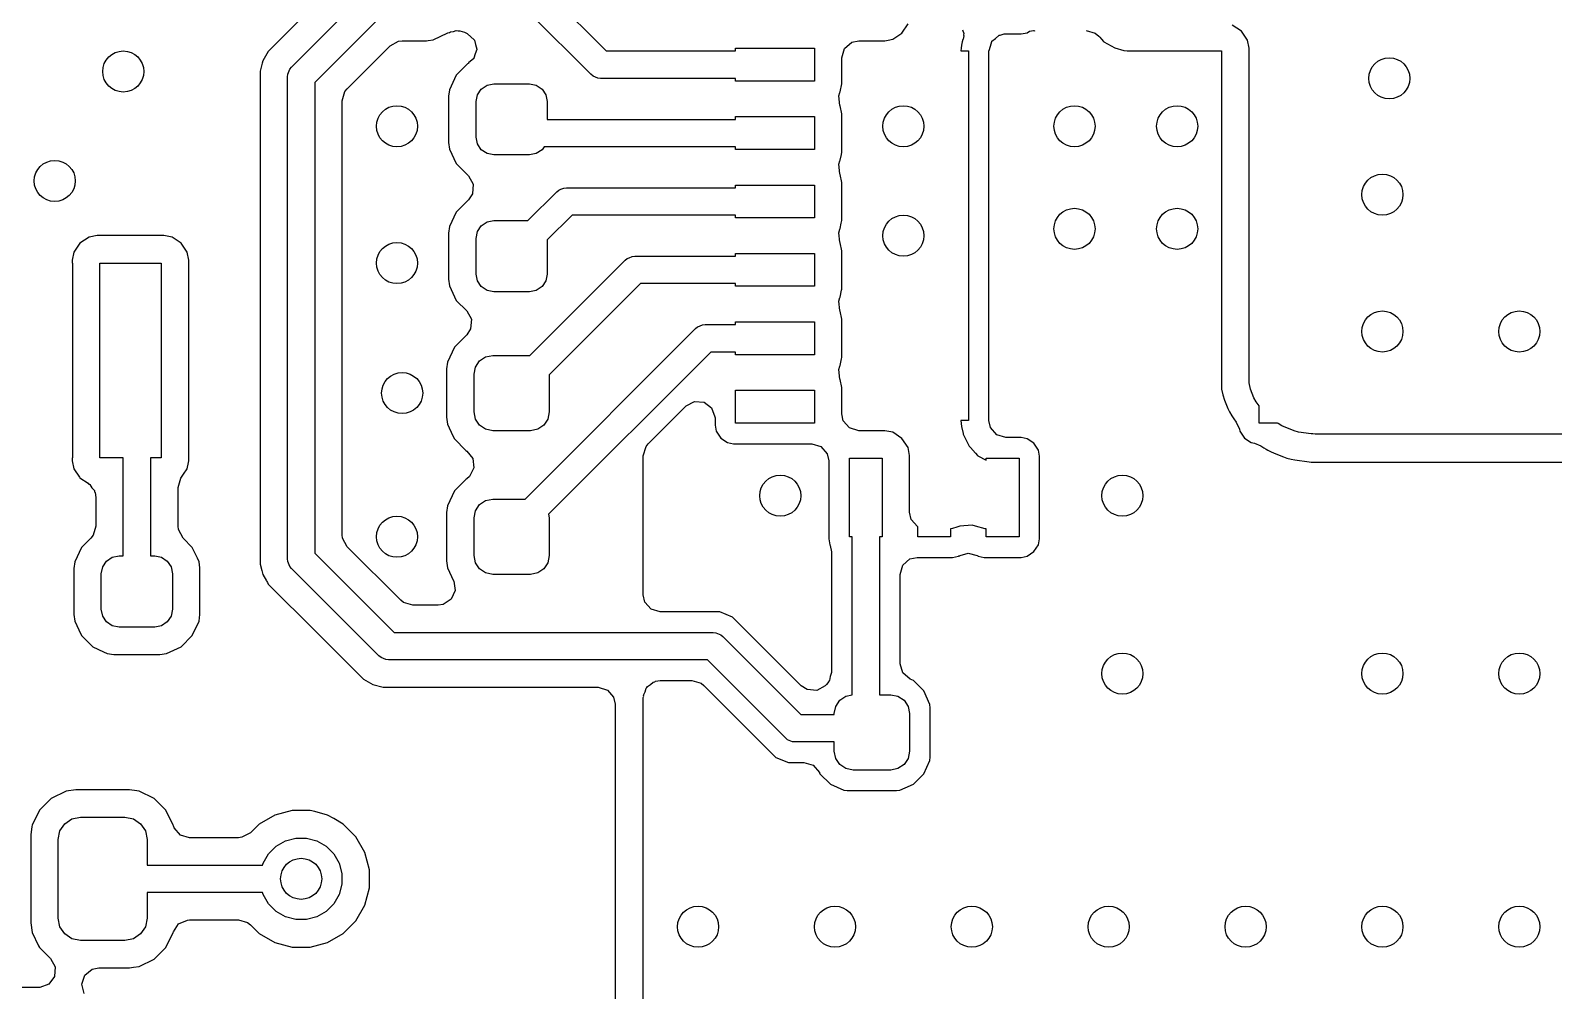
# Model space of a CAD drawing. Extents: x 2.65 to 6.49, y -4.64 to -1.62.
# Drawn here: x 3.804 to 4.2421, y -3.044 to -2.7677 of the extents above; entities that cross this region are included whole.
import ezdxf

# ---------------------------------------------------------------- set-up
doc = ezdxf.new("R2010")
doc.units = 0
doc.header["$MEASUREMENT"] = 0
doc.layers.add('BLACK', color=7, linetype='CONTINUOUS')

msp = doc.modelspace()

# ---------------------------------------------------------------- linework, layer by layer
at = {"layer": 'BLACK', "linetype": 'CONTINUOUS'}
for p, q in [((3.89079, -2.75539), (3.87463, -2.77156)), ((3.87911, -2.77824), (3.90012, -2.75723)), ((3.95327, -2.75723), (3.96966, -2.77362)), ((3.90569, -2.7628), (3.88583, -2.78265)), ((3.96525, -2.78034), (3.9477, -2.7628)), ((3.91986, -2.77043), (3.92411, -2.76845)), ((3.92411, -2.76845), (3.9245, -2.76827)), ((3.92411, -2.76845), (3.92411, -2.76845)), ((3.9245, -2.76827), (3.92453, -2.76833)), ((3.92453, -2.76833), (3.92484, -2.76808)), ((3.92484, -2.76808), (3.92569, -2.768)), ((3.92569, -2.768), (3.9265, -2.76772)), ((3.9265, -2.76772), (3.92703, -2.76786)), ((3.92703, -2.76786), (3.92757, -2.7678)), ((3.92757, -2.7678), (3.92889, -2.76824)), ((3.92889, -2.76824), (3.92925, -2.76842)), ((3.92925, -2.76842), (3.92928, -2.76845)), ((3.92928, -2.76845), (3.92965, -2.76862)), ((3.92965, -2.76862), (3.92972, -2.76866)), ((3.92972, -2.76866), (3.93067, -2.76955)), ((4.0521, -2.77021), (4.05471, -2.76847)), ((4.05471, -2.76847), (4.05645, -2.76586)), ((4.07213, -2.76752), (4.07249, -2.76862)), ((4.07249, -2.76862), (4.0724, -2.76895)), ((4.07249, -2.76862), (4.07249, -2.76862)), ((4.08299, -2.76903), (4.08407, -2.76873)), ((4.08407, -2.76873), (4.08434, -2.7687)), ((4.08434, -2.7687), (4.08897, -2.7687)), ((4.08897, -2.7687), (4.0907, -2.76836)), ((4.0907, -2.76836), (4.09141, -2.76788)), ((4.09141, -2.76788), (4.09258, -2.76775)), ((4.09258, -2.76775), (4.09282, -2.76779)), ((4.09282, -2.76779), (4.09305, -2.76772)), ((4.10767, -2.76772), (4.11031, -2.76849)), ((4.11031, -2.76849), (4.11136, -2.7694)), ((4.15234, -2.76793), (4.14973, -2.76619)), ((4.15409, -2.77054), (4.15234, -2.76793)), ((3.87463, -2.77156), (3.87242, -2.77376)), ((3.89515, -2.78449), (3.90753, -2.77212)), ((3.90753, -2.77212), (3.90994, -2.7708)), ((3.90994, -2.7708), (3.91098, -2.77069)), ((3.91098, -2.77069), (3.91792, -2.77069)), ((3.91792, -2.77069), (3.91847, -2.77062)), ((3.91847, -2.77062), (3.91986, -2.77043)), ((3.93067, -2.76955), (3.93165, -2.77041)), ((3.93165, -2.77041), (3.93167, -2.77049)), ((3.93167, -2.77049), (3.93172, -2.77054)), ((3.93172, -2.77054), (3.93204, -2.7718)), ((3.93204, -2.7718), (3.9324, -2.77306)), ((3.9324, -2.77306), (3.93238, -2.77313)), ((3.93238, -2.77313), (3.9324, -2.77321)), ((4.00687, -2.77362), (4.00687, -2.77283)), ((4.00687, -2.77283), (4.02951, -2.77283)), ((4.02951, -2.77283), (4.02951, -2.78228)), ((4.0374, -2.77555), (4.03818, -2.77291)), ((4.03818, -2.77291), (4.04026, -2.77111)), ((4.04026, -2.77111), (4.04228, -2.77067)), ((4.04228, -2.77067), (4.04979, -2.77067)), ((4.04979, -2.77067), (4.05072, -2.77049)), ((4.04979, -2.77067), (4.04979, -2.77067)), ((4.05072, -2.77049), (4.0521, -2.77021)), ((4.0521, -2.77021), (4.0521, -2.77021)), ((4.0521, -2.77021), (4.0521, -2.77021)), ((4.07176, -2.77285), (4.07165, -2.77358)), ((4.07181, -2.772), (4.07176, -2.77285)), ((4.07205, -2.77095), (4.0718, -2.77191)), ((4.0718, -2.77191), (4.0718, -2.77191)), ((4.0718, -2.77191), (4.07181, -2.772)), ((4.07225, -2.77032), (4.07205, -2.77095)), ((4.07205, -2.77095), (4.07205, -2.77095)), ((4.07227, -2.77026), (4.07225, -2.77032)), ((4.07247, -2.76928), (4.07227, -2.77026)), ((4.07227, -2.77026), (4.07227, -2.77026)), ((4.07227, -2.77026), (4.07227, -2.77026)), ((4.07227, -2.77026), (4.07227, -2.77026)), ((4.0724, -2.76895), (4.07247, -2.76928)), ((4.07975, -2.77345), (4.08015, -2.7722)), ((4.08015, -2.7722), (4.08052, -2.77094)), ((4.08052, -2.77094), (4.08057, -2.7709)), ((4.08057, -2.7709), (4.08059, -2.77083)), ((4.08059, -2.77083), (4.08161, -2.77)), ((4.08161, -2.77), (4.0826, -2.76914)), ((4.0826, -2.76914), (4.08268, -2.76912)), ((4.08268, -2.76912), (4.08272, -2.76909)), ((4.08272, -2.76909), (4.08299, -2.76903)), ((4.11136, -2.7694), (4.11158, -2.76967)), ((4.11158, -2.76967), (4.11209, -2.77025)), ((4.11209, -2.77025), (4.1127, -2.77087)), ((4.1127, -2.77087), (4.11279, -2.77096)), ((4.11279, -2.77096), (4.11279, -2.77096)), ((4.11279, -2.77096), (4.11279, -2.77096)), ((4.11279, -2.77096), (4.11593, -2.77272)), ((4.11593, -2.77272), (4.11593, -2.77272)), ((4.11593, -2.77272), (4.11857, -2.77349)), ((4.15455, -2.77284), (4.15409, -2.77054)), ((4.15409, -2.77054), (4.15409, -2.77054)), ((4.15455, -2.8691), (4.15455, -2.77284)), ((4.15455, -2.77284), (4.15455, -2.77284)), ((3.87069, -2.77712), (3.87006, -2.77947)), ((3.87087, -2.77646), (3.87069, -2.77712)), ((3.87242, -2.77376), (3.87087, -2.77646)), ((3.87087, -2.77646), (3.87087, -2.77646)), ((3.87242, -2.77376), (3.87242, -2.77376)), ((3.92974, -2.77737), (3.9265, -2.78061)), ((3.93009, -2.77712), (3.92974, -2.77737)), ((3.93152, -2.77581), (3.93005, -2.77705)), ((3.93005, -2.77705), (3.93009, -2.77712)), ((3.93155, -2.77574), (3.93152, -2.77581)), ((3.9316, -2.77569), (3.93155, -2.77574)), ((3.93198, -2.77444), (3.9316, -2.77569)), ((3.9324, -2.77321), (3.93198, -2.77444)), ((3.96966, -2.77362), (4.00687, -2.77362)), ((4.0374, -2.78306), (4.0374, -2.77555)), ((4.07165, -2.77358), (4.07165, -2.77362)), ((4.07165, -2.77362), (4.07382, -2.77362)), ((4.07382, -2.77362), (4.07382, -2.87992)), ((4.07974, -2.77358), (4.07976, -2.77352)), ((4.07974, -2.87996), (4.07974, -2.77358)), ((4.07976, -2.77352), (4.07975, -2.77345)), ((4.11857, -2.77349), (4.11948, -2.77362)), ((4.11948, -2.77362), (4.14665, -2.77362)), ((4.14665, -2.77362), (4.14665, -2.87089)), ((3.87006, -2.77947), (3.87006, -2.92128)), ((3.87795, -2.78102), (3.87803, -2.78026)), ((3.87795, -2.91972), (3.87795, -2.78102)), ((3.87803, -2.78026), (3.87862, -2.77884)), ((3.87862, -2.77884), (3.87911, -2.77824)), ((3.9265, -2.78061), (3.92456, -2.78477)), ((3.96584, -2.78083), (3.96525, -2.78034)), ((3.96726, -2.78142), (3.96584, -2.78083)), ((3.96803, -2.7815), (3.96726, -2.78142)), ((4.00687, -2.7815), (3.96803, -2.7815)), ((4.00687, -2.78228), (4.00687, -2.7815)), ((3.88583, -2.78265), (3.88583, -2.91809)), ((3.89372, -2.78795), (3.8945, -2.78531)), ((3.8945, -2.78531), (3.89515, -2.78449)), ((3.92456, -2.78477), (3.92431, -2.78666)), ((3.92456, -2.78477), (3.92456, -2.78477)), ((3.9322, -2.78819), (3.93259, -2.78623)), ((3.93259, -2.78623), (3.9337, -2.78457)), ((3.9337, -2.78457), (3.93536, -2.78346)), ((3.93536, -2.78346), (3.93732, -2.78307)), ((3.93732, -2.78307), (3.94756, -2.78307)), ((3.94756, -2.78307), (3.94952, -2.78346)), ((3.94952, -2.78346), (3.95118, -2.78457)), ((3.95118, -2.78457), (3.95229, -2.78623)), ((3.95229, -2.78623), (3.95268, -2.78819)), ((4.02951, -2.78228), (4.00687, -2.78228)), ((4.03658, -2.78653), (4.03687, -2.78553)), ((4.03687, -2.78553), (4.03694, -2.78536)), ((4.03694, -2.78536), (4.0374, -2.78306)), ((4.0374, -2.78306), (4.0374, -2.78306)), ((3.89372, -2.9128), (3.89372, -2.78795)), ((3.92431, -2.78666), (3.92431, -2.79995)), ((3.9322, -2.79843), (3.9322, -2.78819)), ((3.95268, -2.78819), (3.95268, -2.79331)), ((4.03687, -2.78927), (4.03658, -2.78653)), ((4.03694, -2.78944), (4.03687, -2.78927)), ((4.0374, -2.79174), (4.03694, -2.78944)), ((3.95268, -2.79331), (4.00687, -2.79331)), ((4.00687, -2.79331), (4.00687, -2.79252)), ((4.00687, -2.79252), (4.02951, -2.79252)), ((4.02951, -2.79252), (4.02951, -2.80197)), ((4.0374, -2.80275), (4.0374, -2.79174)), ((4.0374, -2.79174), (4.0374, -2.79174)), ((4.0374, -2.79174), (4.0374, -2.79174)), ((3.93259, -2.80038), (3.9322, -2.79843)), ((3.92431, -2.79995), (3.92456, -2.80184)), ((3.92456, -2.80184), (3.9265, -2.806)), ((3.9337, -2.80204), (3.93259, -2.80038)), ((3.93536, -2.80315), (3.9337, -2.80204)), ((3.93732, -2.80354), (3.93536, -2.80315)), ((3.94756, -2.80354), (3.93732, -2.80354)), ((3.94952, -2.80315), (3.94756, -2.80354)), ((3.95118, -2.80204), (3.94952, -2.80315)), ((3.95175, -2.80118), (3.95118, -2.80204)), ((4.00687, -2.80118), (3.95175, -2.80118)), ((4.00687, -2.80197), (4.00687, -2.80118)), ((4.02951, -2.80197), (4.00687, -2.80197)), ((4.03694, -2.80505), (4.03727, -2.80343)), ((4.03727, -2.80343), (4.0374, -2.80275)), ((3.9265, -2.806), (3.93004, -2.80954)), ((4.03658, -2.80622), (4.03687, -2.80522)), ((4.03687, -2.80896), (4.03658, -2.80622)), ((4.03687, -2.80522), (4.03694, -2.80505)), ((3.93004, -2.80954), (3.93135, -2.81195)), ((3.93135, -2.81195), (3.93116, -2.8147)), ((4.00687, -2.81299), (4.00687, -2.8122)), ((4.00687, -2.8122), (4.02951, -2.8122)), ((4.02951, -2.8122), (4.02951, -2.82165)), ((4.03694, -2.80912), (4.03687, -2.80896)), ((4.0374, -2.81143), (4.03694, -2.80912)), ((4.0374, -2.82243), (4.0374, -2.81143)), ((4.0374, -2.81143), (4.0374, -2.81143)), ((4.0374, -2.81143), (4.0374, -2.81143)), ((3.93004, -2.81644), (3.9265, -2.81998)), ((3.93116, -2.8147), (3.93004, -2.81644)), ((3.94711, -2.82244), (3.95541, -2.81415)), ((3.95541, -2.81415), (3.956, -2.81366)), ((3.956, -2.81366), (3.95657, -2.81342)), ((3.95657, -2.81342), (3.95742, -2.81307)), ((3.95742, -2.81307), (3.95819, -2.81299)), ((3.95819, -2.81299), (4.00687, -2.81299)), ((3.9265, -2.81998), (3.92456, -2.82414)), ((3.95982, -2.82087), (3.95268, -2.82801)), ((4.00687, -2.82087), (3.95982, -2.82087)), ((4.00687, -2.82165), (4.00687, -2.82087)), ((3.92456, -2.82414), (3.92431, -2.82603)), ((3.92456, -2.82414), (3.92456, -2.82414)), ((3.9322, -2.82756), (3.93259, -2.8256)), ((3.93259, -2.8256), (3.9337, -2.82394)), ((3.9337, -2.82394), (3.93536, -2.82283)), ((3.93536, -2.82283), (3.93732, -2.82244)), ((3.93732, -2.82244), (3.94711, -2.82244)), ((4.02951, -2.82165), (4.00687, -2.82165)), ((4.03658, -2.82591), (4.03687, -2.8249)), ((4.03687, -2.8249), (4.03694, -2.82473)), ((4.03694, -2.82473), (4.03725, -2.82321)), ((4.03725, -2.82321), (4.0374, -2.82243)), ((3.81826, -2.82893), (3.81651, -2.83155)), ((3.82087, -2.82719), (3.81826, -2.82893)), ((3.82317, -2.82673), (3.82087, -2.82719)), ((3.82087, -2.82719), (3.82087, -2.82719)), ((3.84244, -2.82673), (3.82317, -2.82673)), ((3.82317, -2.82673), (3.82317, -2.82673)), ((3.84475, -2.82719), (3.84244, -2.82673)), ((3.84244, -2.82673), (3.84244, -2.82673)), ((3.84736, -2.82893), (3.84475, -2.82719)), ((3.84475, -2.82719), (3.84475, -2.82719)), ((3.8491, -2.83155), (3.84736, -2.82893)), ((3.92431, -2.82603), (3.92431, -2.83932)), ((3.9322, -2.8378), (3.9322, -2.82756)), ((3.95268, -2.82801), (3.95268, -2.8378)), ((4.03687, -2.82864), (4.03658, -2.82591)), ((4.03694, -2.82881), (4.03687, -2.82864)), ((4.0374, -2.83111), (4.03694, -2.82881)), ((3.81651, -2.83155), (3.81606, -2.83385)), ((3.81606, -2.83385), (3.81606, -2.83463)), ((3.81651, -2.83155), (3.81651, -2.83155)), ((3.84956, -2.83385), (3.8491, -2.83155)), ((3.8491, -2.83155), (3.8491, -2.83155)), ((3.84956, -2.89151), (3.84956, -2.83385)), ((3.84956, -2.83385), (3.84956, -2.83385)), ((3.84956, -2.83385), (3.84956, -2.83385)), ((3.9477, -2.86122), (3.97509, -2.83383)), ((3.97509, -2.83383), (3.97569, -2.83334)), ((3.97569, -2.83334), (3.97623, -2.83311)), ((3.97623, -2.83311), (3.97711, -2.83275)), ((3.97711, -2.83275), (3.97787, -2.83268)), ((3.97787, -2.83268), (4.00687, -2.83268)), ((4.00687, -2.83268), (4.00687, -2.83189)), ((4.00687, -2.83189), (4.02951, -2.83189)), ((4.02951, -2.83189), (4.02951, -2.84134)), ((4.0374, -2.84212), (4.0374, -2.83111)), ((4.0374, -2.83111), (4.0374, -2.83111)), ((4.0374, -2.83111), (4.0374, -2.83111)), ((3.81606, -2.83463), (3.81608, -2.83463)), ((3.81608, -2.83463), (3.81608, -2.89073)), ((3.82395, -2.89073), (3.82395, -2.83463)), ((3.82395, -2.83463), (3.84167, -2.83463)), ((3.84167, -2.83463), (3.84167, -2.89073)), ((3.93259, -2.83975), (3.9322, -2.8378)), ((3.95268, -2.8378), (3.95229, -2.83975)), ((3.92431, -2.83932), (3.92456, -2.84121)), ((3.92456, -2.84121), (3.92456, -2.84121)), ((3.92456, -2.84121), (3.9265, -2.84537)), ((3.9337, -2.84141), (3.93259, -2.83975)), ((3.93536, -2.84252), (3.9337, -2.84141)), ((3.93732, -2.84291), (3.93536, -2.84252)), ((3.94756, -2.84291), (3.93732, -2.84291)), ((3.94952, -2.84252), (3.94756, -2.84291)), ((3.95118, -2.84141), (3.94952, -2.84252)), ((3.95229, -2.83975), (3.95118, -2.84141)), ((3.9795, -2.84055), (3.95327, -2.86679)), ((4.00687, -2.84055), (3.9795, -2.84055)), ((4.00687, -2.84134), (4.00687, -2.84055)), ((4.02951, -2.84134), (4.00687, -2.84134)), ((4.03694, -2.84442), (4.03734, -2.84243)), ((4.03734, -2.84243), (4.0374, -2.84212)), ((3.9265, -2.84537), (3.92953, -2.84841)), ((4.03658, -2.84559), (4.03687, -2.84459)), ((4.03687, -2.84833), (4.03658, -2.84559)), ((4.03687, -2.84459), (4.03694, -2.84442)), ((3.92953, -2.84841), (3.93085, -2.85082)), ((3.93085, -2.85082), (3.93065, -2.85356)), ((4.00687, -2.85236), (4.00687, -2.85157)), ((4.00687, -2.85157), (4.02951, -2.85157)), ((4.02951, -2.85157), (4.02951, -2.86102)), ((4.03694, -2.84849), (4.03687, -2.84833)), ((4.0374, -2.8508), (4.03694, -2.84849)), ((4.0374, -2.8618), (4.0374, -2.8508)), ((4.0374, -2.8508), (4.0374, -2.8508)), ((4.0374, -2.8508), (4.0374, -2.8508)), ((3.92953, -2.85531), (3.92596, -2.85888)), ((3.93065, -2.85356), (3.92953, -2.85531)), ((3.9463, -2.90256), (3.99535, -2.85352)), ((3.99535, -2.85352), (3.99594, -2.85303)), ((3.99594, -2.85303), (3.99598, -2.85301)), ((3.99598, -2.85301), (3.99736, -2.85244)), ((3.99736, -2.85244), (3.99813, -2.85236)), ((3.99813, -2.85236), (4.00687, -2.85236)), ((3.92596, -2.85888), (3.92398, -2.86314)), ((3.99976, -2.86024), (3.95306, -2.90694)), ((4.00687, -2.86024), (3.99976, -2.86024)), ((4.00687, -2.86102), (4.00687, -2.86024)), ((3.92398, -2.86314), (3.92372, -2.86507)), ((3.92372, -2.86507), (3.92372, -2.86507)), ((3.92372, -2.86507), (3.92372, -2.87902)), ((3.93161, -2.86663), (3.93203, -2.86456)), ((3.93203, -2.86456), (3.9332, -2.86281)), ((3.9332, -2.86281), (3.93496, -2.86163)), ((3.93496, -2.86163), (3.93703, -2.86122)), ((3.93703, -2.86122), (3.9477, -2.86122)), ((4.02951, -2.86102), (4.00687, -2.86102)), ((4.03658, -2.86528), (4.03687, -2.86427)), ((4.03687, -2.86427), (4.03694, -2.8641)), ((4.03694, -2.8641), (4.03732, -2.86223)), ((4.03732, -2.86223), (4.0374, -2.8618)), ((3.93161, -2.87746), (3.93161, -2.86663)), ((3.95327, -2.86679), (3.95327, -2.87746)), ((4.03687, -2.86801), (4.03658, -2.86528)), ((4.03694, -2.86818), (4.03687, -2.86801)), ((4.0374, -2.87048), (4.03694, -2.86818)), ((4.15492, -2.87097), (4.15455, -2.8691)), ((4.00687, -2.88071), (4.00687, -2.87126)), ((4.00687, -2.87126), (4.02951, -2.87126)), ((4.02951, -2.87126), (4.02951, -2.88071)), ((4.0374, -2.87799), (4.0374, -2.87048)), ((4.0374, -2.87048), (4.0374, -2.87048)), ((4.14665, -2.87089), (4.14698, -2.87255)), ((4.14698, -2.87255), (4.14744, -2.87407)), ((4.15593, -2.87342), (4.15492, -2.87097)), ((4.15657, -2.87453), (4.15593, -2.87342)), ((3.93203, -2.87953), (3.93161, -2.87746)), ((3.95327, -2.87746), (3.95286, -2.87953)), ((3.98174, -2.88663), (3.99261, -2.87577)), ((3.99261, -2.87577), (3.99503, -2.87445)), ((3.99503, -2.87445), (3.99777, -2.87464)), ((3.99777, -2.87464), (3.99997, -2.87629)), ((3.99997, -2.87629), (4.00093, -2.87887)), ((4.03784, -2.88002), (4.0374, -2.87799)), ((4.14744, -2.87407), (4.14744, -2.87407)), ((4.14744, -2.87407), (4.14846, -2.87652)), ((4.14846, -2.87652), (4.14893, -2.87747)), ((4.14893, -2.87747), (4.14893, -2.87747)), ((4.14893, -2.87747), (4.14956, -2.87857)), ((4.1575, -2.87574), (4.15657, -2.87453)), ((4.1575, -2.88071), (4.1575, -2.87574)), ((3.92372, -2.87902), (3.92398, -2.88096)), ((3.92398, -2.88096), (3.92398, -2.88096)), ((3.92398, -2.88096), (3.92555, -2.88434)), ((3.9332, -2.88129), (3.93203, -2.87953)), ((3.93496, -2.88246), (3.9332, -2.88129)), ((3.93703, -2.88287), (3.93496, -2.88246)), ((3.94993, -2.88246), (3.94785, -2.88287)), ((3.95168, -2.88129), (3.94993, -2.88246)), ((3.95286, -2.87953), (3.95168, -2.88129)), ((4.00093, -2.87887), (4.00094, -2.87922)), ((4.00094, -2.87922), (4.00094, -2.88129)), ((4.00094, -2.88129), (4.00094, -2.88129)), ((4.00094, -2.88129), (4.00094, -2.88129)), ((4.00094, -2.88129), (4.00129, -2.88302)), ((4.02951, -2.88071), (4.00687, -2.88071)), ((4.03964, -2.8821), (4.03784, -2.88002)), ((4.04228, -2.88287), (4.03964, -2.8821)), ((4.07382, -2.87992), (4.07165, -2.87992)), ((4.07165, -2.87992), (4.07165, -2.87996)), ((4.07165, -2.87996), (4.07184, -2.88168)), ((4.07184, -2.88168), (4.07228, -2.88371)), ((4.08019, -2.88199), (4.07974, -2.87996)), ((4.08199, -2.88407), (4.08019, -2.88199)), ((4.14956, -2.87857), (4.14957, -2.87857)), ((4.14957, -2.87857), (4.15015, -2.87945)), ((4.15015, -2.87945), (4.15015, -2.87945)), ((4.15015, -2.87945), (4.15088, -2.8804)), ((4.15088, -2.8804), (4.1518, -2.88242)), ((4.1518, -2.88242), (4.15192, -2.88302)), ((4.16272, -2.88071), (4.1575, -2.88071)), ((4.16288, -2.88083), (4.16272, -2.88071)), ((4.16398, -2.88147), (4.16288, -2.88083)), ((4.16754, -2.88294), (4.16398, -2.88147)), ((3.92555, -2.88434), (3.92596, -2.88521)), ((3.92596, -2.88521), (3.92928, -2.88853)), ((3.94785, -2.88287), (3.93703, -2.88287)), ((3.98109, -2.88744), (3.98174, -2.88663)), ((4.00129, -2.88302), (4.00129, -2.88302)), ((4.00129, -2.88302), (4.0026, -2.88498)), ((4.0026, -2.88498), (4.0026, -2.88498)), ((4.0026, -2.88498), (4.00456, -2.88629)), ((4.00456, -2.88629), (4.00456, -2.88629)), ((4.00456, -2.88629), (4.00456, -2.88629)), ((4.00456, -2.88629), (4.00629, -2.88663)), ((4.00629, -2.88663), (4.02876, -2.88663)), ((4.02876, -2.88663), (4.0314, -2.88741)), ((4.04979, -2.88287), (4.04228, -2.88287)), ((4.0521, -2.88333), (4.04979, -2.88287)), ((4.04979, -2.88287), (4.04979, -2.88287)), ((4.05471, -2.88508), (4.0521, -2.88333)), ((4.0521, -2.88333), (4.0521, -2.88333)), ((4.05645, -2.88769), (4.05471, -2.88508)), ((4.07228, -2.88371), (4.07231, -2.88384)), ((4.07231, -2.88384), (4.07238, -2.88411)), ((4.07238, -2.88411), (4.07407, -2.88729)), ((4.08463, -2.88484), (4.08199, -2.88407)), ((4.08897, -2.88484), (4.08463, -2.88484)), ((4.0907, -2.88519), (4.08897, -2.88484)), ((4.08897, -2.88484), (4.08897, -2.88484)), ((4.09263, -2.88648), (4.0907, -2.88519)), ((4.0907, -2.88519), (4.0907, -2.88519)), ((4.09266, -2.8865), (4.09263, -2.88648)), ((4.09397, -2.88846), (4.09266, -2.8865)), ((4.15192, -2.88302), (4.15192, -2.88302)), ((4.15192, -2.88302), (4.15323, -2.88498)), ((4.15323, -2.88498), (4.15323, -2.88498)), ((4.15323, -2.88498), (4.15519, -2.88629)), ((4.15519, -2.88629), (4.15519, -2.88629)), ((4.15519, -2.88629), (4.15519, -2.88629)), ((4.15519, -2.88629), (4.15613, -2.88648)), ((4.15613, -2.88648), (4.15789, -2.88721)), ((4.16877, -2.88327), (4.16754, -2.88294)), ((4.1724, -2.88375), (4.16877, -2.88327)), ((4.17291, -2.88382), (4.1724, -2.88375)), ((4.17355, -2.88386), (4.17291, -2.88382)), ((4.24811, -2.88386), (4.17355, -2.88386)), ((3.81608, -2.89073), (3.81606, -2.89073)), ((3.81606, -2.89073), (3.81606, -2.89151)), ((3.83071, -2.89073), (3.82395, -2.89073)), ((3.83071, -2.9189), (3.83071, -2.89073)), ((3.84167, -2.89073), (3.83858, -2.89073)), ((3.83858, -2.89073), (3.83858, -2.9189)), ((3.92928, -2.88853), (3.92928, -2.88853)), ((3.92928, -2.88853), (3.92955, -2.88872)), ((3.92955, -2.88872), (3.93126, -2.89087)), ((3.93126, -2.89087), (3.93155, -2.8936)), ((3.98031, -2.89008), (3.98109, -2.88744)), ((3.98031, -2.93014), (3.98031, -2.89008)), ((4.0314, -2.88741), (4.0332, -2.88949)), ((4.0332, -2.88949), (4.03364, -2.89152)), ((4.03957, -2.91341), (4.03957, -2.89077)), ((4.03957, -2.89077), (4.04902, -2.89077)), ((4.04902, -2.89077), (4.04902, -2.91341)), ((4.05691, -2.88999), (4.05645, -2.88769)), ((4.05645, -2.88769), (4.05645, -2.88769)), ((4.05691, -2.90636), (4.05691, -2.88999)), ((4.05691, -2.88999), (4.05691, -2.88999)), ((4.07407, -2.88729), (4.07442, -2.88769)), ((4.07442, -2.88769), (4.07587, -2.88937)), ((4.07587, -2.88937), (4.07648, -2.88999)), ((4.07648, -2.88999), (4.07656, -2.89007)), ((4.07656, -2.89007), (4.07656, -2.89007)), ((4.07656, -2.89007), (4.07656, -2.89007)), ((4.07656, -2.89007), (4.07894, -2.8914)), ((4.07894, -2.8914), (4.07894, -2.89077)), ((4.07894, -2.89077), (4.08839, -2.89077)), ((4.08839, -2.89077), (4.08839, -2.91341)), ((4.09431, -2.89018), (4.09397, -2.88846)), ((4.09397, -2.88846), (4.09397, -2.88846)), ((4.09397, -2.88846), (4.09397, -2.88846)), ((4.09431, -2.91399), (4.09431, -2.89018)), ((4.09431, -2.89018), (4.09431, -2.89018)), ((4.15789, -2.88721), (4.15883, -2.88784)), ((4.15883, -2.88784), (4.15949, -2.88822)), ((4.15949, -2.88822), (4.15993, -2.88847)), ((4.15993, -2.88847), (4.15993, -2.88847)), ((4.15993, -2.88847), (4.15994, -2.88847)), ((4.15994, -2.88847), (4.16088, -2.88894)), ((4.16088, -2.88894), (4.16088, -2.88894)), ((4.16088, -2.88894), (4.1622, -2.88949)), ((4.1622, -2.88949), (4.16444, -2.89042)), ((4.16444, -2.89042), (4.16545, -2.89076)), ((4.16545, -2.89076), (4.16668, -2.89109)), ((4.16668, -2.89109), (4.16771, -2.89129)), ((4.16771, -2.89129), (4.17185, -2.89184)), ((3.81606, -2.89151), (3.81651, -2.89381)), ((3.81651, -2.89381), (3.81651, -2.89381)), ((3.81651, -2.89381), (3.81816, -2.89626)), ((3.8473, -2.89651), (3.84802, -2.89543)), ((3.84802, -2.89543), (3.8491, -2.89381)), ((3.8491, -2.89381), (3.84946, -2.892)), ((3.8491, -2.89381), (3.8491, -2.89381)), ((3.8491, -2.89381), (3.8491, -2.89381)), ((3.84946, -2.892), (3.84956, -2.89151)), ((3.93155, -2.8936), (3.93031, -2.89606)), ((4.03364, -2.89152), (4.03364, -2.91399)), ((4.17185, -2.89184), (4.17238, -2.89189)), ((4.17238, -2.89189), (4.17302, -2.89193)), ((4.17302, -2.89193), (4.17355, -2.89195)), ((4.17355, -2.89195), (4.17355, -2.89195)), ((4.17355, -2.89195), (4.2481, -2.89195)), ((3.81816, -2.89626), (3.81826, -2.89642)), ((3.81826, -2.89642), (3.82065, -2.89801)), ((3.82065, -2.89801), (3.82085, -2.89825)), ((3.82085, -2.89825), (3.82113, -2.89838)), ((3.82113, -2.89838), (3.82172, -2.89929)), ((3.82172, -2.89929), (3.82241, -2.90012)), ((3.82241, -2.90012), (3.82249, -2.90049)), ((3.84648, -2.89922), (3.84725, -2.89658)), ((3.84648, -2.9103), (3.84648, -2.89922)), ((3.84725, -2.89658), (3.8473, -2.89651)), ((3.92928, -2.8969), (3.92596, -2.90022)), ((3.92955, -2.89672), (3.92928, -2.8969)), ((3.93031, -2.89606), (3.92955, -2.89672)), ((3.82249, -2.90049), (3.82262, -2.9007)), ((3.82262, -2.9007), (3.82281, -2.90207)), ((3.82281, -2.90207), (3.82281, -2.9103)), ((3.92398, -2.90448), (3.92372, -2.90641)), ((3.92596, -2.90022), (3.92398, -2.90448)), ((3.93203, -2.9059), (3.9332, -2.90414)), ((3.9332, -2.90414), (3.93496, -2.90297)), ((3.93496, -2.90297), (3.93703, -2.90256)), ((3.93703, -2.90256), (3.9463, -2.90256)), ((3.92372, -2.90641), (3.92372, -2.90641)), ((3.92372, -2.90641), (3.92372, -2.92036)), ((3.93161, -2.90797), (3.93203, -2.9059)), ((3.93161, -2.9188), (3.93161, -2.90797)), ((3.95306, -2.90694), (3.95327, -2.90797)), ((3.95327, -2.90797), (3.95327, -2.9188)), ((4.05735, -2.90839), (4.05691, -2.90636)), ((4.05915, -2.91047), (4.05735, -2.90839)), ((3.82204, -2.91294), (3.82139, -2.91376)), ((3.82281, -2.9103), (3.82204, -2.91294)), ((3.84659, -2.91134), (3.84648, -2.9103)), ((3.84791, -2.91376), (3.84659, -2.91134)), ((3.89383, -2.91384), (3.89372, -2.9128)), ((4.05925, -2.91049), (4.05915, -2.91047)), ((4.05925, -2.91341), (4.05925, -2.91049)), ((4.0692, -2.91104), (4.0687, -2.91111)), ((4.0687, -2.91111), (4.0687, -2.91341)), ((4.06923, -2.91103), (4.0692, -2.91104)), ((4.06928, -2.91102), (4.06923, -2.91103)), ((4.07045, -2.91065), (4.06928, -2.91102)), ((4.07131, -2.91038), (4.07045, -2.91065)), ((4.0749, -2.9101), (4.07131, -2.91038)), ((4.07587, -2.9103), (4.0749, -2.9101)), ((4.07867, -2.91107), (4.07587, -2.9103)), ((4.07894, -2.9111), (4.07867, -2.91107)), ((4.07894, -2.91341), (4.07894, -2.9111)), ((3.8187, -2.91644), (3.81677, -2.9206)), ((3.82139, -2.91376), (3.8187, -2.91644)), ((3.85059, -2.91644), (3.84791, -2.91376)), ((3.85205, -2.91957), (3.85059, -2.91644)), ((3.89515, -2.91625), (3.89383, -2.91384)), ((3.91052, -2.93162), (3.89515, -2.91625)), ((4.03364, -2.91399), (4.03399, -2.91572)), ((4.03399, -2.91572), (4.03399, -2.91572)), ((4.03399, -2.91572), (4.03399, -2.91572)), ((4.03399, -2.91572), (4.03406, -2.91589)), ((4.03406, -2.91589), (4.03443, -2.91776)), ((4.04035, -2.91341), (4.03957, -2.91341)), ((4.04035, -2.95892), (4.04035, -2.91341)), ((4.04902, -2.91341), (4.04823, -2.91341)), ((4.04823, -2.91341), (4.04823, -2.95886)), ((4.0687, -2.91341), (4.05925, -2.91341)), ((4.08839, -2.91341), (4.07894, -2.91341)), ((4.0907, -2.91899), (4.09266, -2.91768)), ((4.09266, -2.91768), (4.09397, -2.91572)), ((4.09397, -2.91572), (4.09431, -2.91399)), ((3.81677, -2.9206), (3.81652, -2.92249)), ((3.81677, -2.9206), (3.81677, -2.9206)), ((3.82441, -2.92402), (3.8248, -2.92206)), ((3.8248, -2.92206), (3.82591, -2.9204)), ((3.82591, -2.9204), (3.82757, -2.91929)), ((3.82757, -2.91929), (3.82953, -2.9189)), ((3.82953, -2.9189), (3.83071, -2.9189)), ((3.83858, -2.9189), (3.83976, -2.9189)), ((3.83976, -2.9189), (3.84172, -2.91929)), ((3.84172, -2.91929), (3.84338, -2.9204)), ((3.84338, -2.9204), (3.84449, -2.92206)), ((3.84449, -2.92206), (3.84488, -2.92402)), ((3.85253, -2.9206), (3.85205, -2.91957)), ((3.85275, -2.9223), (3.85253, -2.9206)), ((3.85253, -2.9206), (3.85253, -2.9206)), ((3.87006, -2.92128), (3.87056, -2.92314)), ((3.87803, -2.92049), (3.87795, -2.91972)), ((3.87862, -2.92191), (3.87803, -2.92049)), ((3.87911, -2.92251), (3.87862, -2.92191)), ((3.88583, -2.91809), (3.90868, -2.94094)), ((3.92372, -2.92036), (3.92398, -2.9223)), ((3.93203, -2.92087), (3.93161, -2.9188)), ((3.9332, -2.92263), (3.93203, -2.92087)), ((3.95286, -2.92087), (3.95168, -2.92263)), ((3.95327, -2.9188), (3.95286, -2.92087)), ((4.03443, -2.91776), (4.03443, -2.95243)), ((4.05415, -2.92421), (4.05493, -2.92157)), ((4.05493, -2.92157), (4.05701, -2.91977)), ((4.05701, -2.91977), (4.05904, -2.91933)), ((4.05904, -2.91933), (4.06928, -2.91933)), ((4.06928, -2.91933), (4.07101, -2.91899)), ((4.07101, -2.91899), (4.07111, -2.91892)), ((4.07101, -2.91899), (4.07101, -2.91899)), ((4.07101, -2.91899), (4.07101, -2.91899)), ((4.07111, -2.91892), (4.07134, -2.91885)), ((4.07134, -2.91885), (4.07146, -2.9188)), ((4.07146, -2.91881), (4.07373, -2.9181)), ((4.07146, -2.9188), (4.07146, -2.91881)), ((4.07373, -2.9181), (4.07638, -2.91883)), ((4.07638, -2.91883), (4.07653, -2.91892)), ((4.07653, -2.91892), (4.07663, -2.91899)), ((4.07663, -2.91899), (4.07663, -2.91899)), ((4.07663, -2.91899), (4.07663, -2.91899)), ((4.07663, -2.91899), (4.07835, -2.91933)), ((4.07835, -2.91933), (4.07835, -2.91933)), ((4.07835, -2.91933), (4.08897, -2.91933)), ((4.08897, -2.91933), (4.0907, -2.91899)), ((4.0907, -2.91899), (4.0907, -2.91899)), ((4.0907, -2.91899), (4.0907, -2.91899)), ((3.81652, -2.92249), (3.81652, -2.93578)), ((3.82441, -2.93425), (3.82441, -2.92402)), ((3.84488, -2.92402), (3.84488, -2.93425)), ((3.85278, -2.92249), (3.85275, -2.9223)), ((3.85278, -2.93578), (3.85278, -2.92249)), ((3.87056, -2.92314), (3.87087, -2.92429)), ((3.87087, -2.92429), (3.87087, -2.92429)), ((3.87087, -2.92429), (3.87191, -2.92611)), ((3.87191, -2.92611), (3.87201, -2.92627)), ((3.87201, -2.92627), (3.87217, -2.92655)), ((3.90427, -2.94767), (3.87911, -2.92251)), ((3.92398, -2.9223), (3.92398, -2.9223)), ((3.92398, -2.9223), (3.92575, -2.92611)), ((3.92575, -2.92611), (3.92576, -2.92613)), ((3.92576, -2.92613), (3.92577, -2.92614)), ((3.92577, -2.92614), (3.92596, -2.92748)), ((3.93496, -2.9238), (3.9332, -2.92263)), ((3.93703, -2.92421), (3.93496, -2.9238)), ((3.94785, -2.92421), (3.93703, -2.92421)), ((3.94993, -2.9238), (3.94785, -2.92421)), ((3.95168, -2.92263), (3.94993, -2.9238)), ((4.05415, -2.94988), (4.05415, -2.92421)), ((3.87217, -2.92655), (3.87242, -2.92699)), ((3.87242, -2.92699), (3.88617, -2.94073)), ((3.9256, -2.9301), (3.92504, -2.93134)), ((3.92616, -2.92886), (3.9256, -2.9301)), ((3.92596, -2.92748), (3.92617, -2.92883)), ((3.92617, -2.92883), (3.92616, -2.92884)), ((3.92616, -2.92884), (3.92616, -2.92886)), ((3.98076, -2.93217), (3.98031, -2.93014)), ((3.8248, -2.93621), (3.82441, -2.93425)), ((3.84488, -2.93425), (3.84449, -2.93621)), ((3.91133, -2.93228), (3.91052, -2.93162)), ((3.91397, -2.93305), (3.91133, -2.93228)), ((3.92133, -2.93305), (3.91397, -2.93305)), ((3.9227, -2.93285), (3.92133, -2.93305)), ((3.92271, -2.93285), (3.9227, -2.93285)), ((3.92274, -2.93284), (3.92271, -2.93285)), ((3.92387, -2.9321), (3.92274, -2.93284)), ((3.92502, -2.93137), (3.92387, -2.9321)), ((3.92503, -2.93135), (3.92502, -2.93137)), ((3.92504, -2.93134), (3.92503, -2.93135)), ((3.98256, -2.93424), (3.98076, -2.93217)), ((3.9852, -2.93502), (3.98256, -2.93424)), ((4.00236, -2.93502), (3.9852, -2.93502)), ((4.00598, -2.93652), (4.00236, -2.93502)), ((4.00236, -2.93502), (4.00236, -2.93502)), ((3.81652, -2.93578), (3.81677, -2.93767)), ((3.81677, -2.93767), (3.81677, -2.93767)), ((3.81677, -2.93767), (3.81792, -2.94016)), ((3.82591, -2.93787), (3.8248, -2.93621)), ((3.82757, -2.93898), (3.82591, -2.93787)), ((3.82953, -2.93937), (3.82757, -2.93898)), ((3.83976, -2.93937), (3.82953, -2.93937)), ((3.84172, -2.93898), (3.83976, -2.93937)), ((3.84338, -2.93787), (3.84172, -2.93898)), ((3.84449, -2.93621), (3.84338, -2.93787)), ((3.85059, -2.94183), (3.85253, -2.93767)), ((3.85253, -2.93767), (3.85278, -2.93578)), ((4.02572, -2.95626), (4.00598, -2.93652)), ((3.81792, -2.94016), (3.8187, -2.94183)), ((3.8187, -2.94183), (3.82195, -2.94508)), ((3.84734, -2.94508), (3.85059, -2.94183)), ((3.88617, -2.94073), (3.89979, -2.95435)), ((3.90868, -2.94094), (4.00039, -2.94094)), ((4.00039, -2.94094), (4.00116, -2.94102)), ((4.00116, -2.94102), (4.00258, -2.94161)), ((4.00258, -2.94161), (4.00318, -2.9421)), ((4.00318, -2.9421), (4.02565, -2.96457)), ((3.82195, -2.94508), (3.825, -2.9465)), ((3.825, -2.9465), (3.82611, -2.94701)), ((3.82611, -2.94701), (3.82611, -2.94701)), ((3.82611, -2.94701), (3.828, -2.94726)), ((3.828, -2.94726), (3.828, -2.94726)), ((3.828, -2.94726), (3.84129, -2.94726)), ((3.84129, -2.94726), (3.84318, -2.94701)), ((3.84318, -2.94701), (3.84734, -2.94508)), ((3.90486, -2.94816), (3.90427, -2.94767)), ((3.90628, -2.94874), (3.90486, -2.94816)), ((3.90705, -2.94882), (3.90628, -2.94874)), ((3.99876, -2.94882), (3.90705, -2.94882)), ((4.02123, -2.97129), (3.99876, -2.94882)), ((4.03443, -2.95243), (4.03409, -2.95359)), ((4.05415, -2.94994), (4.05415, -2.94988)), ((4.05496, -2.95257), (4.05415, -2.94994)), ((4.05706, -2.95434), (4.05496, -2.95257)), ((3.89979, -2.95435), (3.90248, -2.95591)), ((3.90248, -2.95591), (3.90549, -2.95671)), ((3.90549, -2.95671), (3.90861, -2.95671)), ((3.90861, -2.95671), (3.96734, -2.95671)), ((3.96734, -2.95671), (3.96998, -2.95749)), ((3.9808, -2.95798), (3.98109, -2.95699)), ((3.98109, -2.95699), (3.98136, -2.95675)), ((3.98136, -2.95675), (3.98151, -2.95643)), ((3.98151, -2.95643), (3.98238, -2.95587)), ((3.98238, -2.95587), (3.98317, -2.95519)), ((3.98317, -2.95519), (3.98358, -2.9551)), ((3.98358, -2.9551), (3.98382, -2.95494)), ((3.98382, -2.95494), (3.9852, -2.95474)), ((3.9852, -2.95474), (3.99429, -2.95474)), ((3.99429, -2.95474), (3.99693, -2.95552)), ((3.99693, -2.95552), (3.99774, -2.95617)), ((3.99774, -2.95617), (4.01843, -2.97686)), ((4.02747, -2.95738), (4.02572, -2.95626)), ((4.03262, -2.95626), (4.03021, -2.95758)), ((4.033, -2.95589), (4.03262, -2.95626)), ((4.03365, -2.95507), (4.033, -2.95589)), ((4.03368, -2.95497), (4.03365, -2.95507)), ((4.03383, -2.95477), (4.03368, -2.95497)), ((4.03409, -2.95359), (4.03383, -2.95477)), ((4.058, -2.95476), (4.05706, -2.95434)), ((4.06099, -2.95775), (4.058, -2.95476)), ((4.058, -2.95476), (4.058, -2.95476)), ((3.96998, -2.95749), (3.97178, -2.95957)), ((3.97178, -2.95957), (3.97222, -2.96159)), ((3.98031, -2.95963), (3.98042, -2.95928)), ((3.98031, -3.10598), (3.98031, -2.95963)), ((3.98036, -2.95893), (3.9808, -2.95798)), ((3.98042, -2.95928), (3.98036, -2.95893)), ((4.03021, -2.95758), (4.02747, -2.95738)), ((4.03565, -2.9622), (4.03682, -2.96044)), ((4.03682, -2.96044), (4.03858, -2.95927)), ((4.03858, -2.95927), (4.04035, -2.95892)), ((4.04823, -2.95886), (4.05148, -2.95886)), ((4.05148, -2.95886), (4.05355, -2.95927)), ((4.05355, -2.95927), (4.0553, -2.96044)), ((4.0553, -2.96044), (4.05648, -2.9622)), ((4.0627, -2.96163), (4.06099, -2.95775)), ((4.06099, -2.95775), (4.06099, -2.95775)), ((4.06099, -2.95775), (4.06099, -2.95775)), ((3.97222, -2.96159), (3.97222, -3.10598)), ((4.02565, -2.96457), (4.03524, -2.96457)), ((4.03524, -2.96427), (4.03565, -2.9622)), ((4.03524, -2.96457), (4.03524, -2.96427)), ((4.05648, -2.9622), (4.05689, -2.96427)), ((4.05689, -2.96427), (4.05689, -2.9751)), ((4.0627, -2.96163), (4.0627, -2.96163)), ((4.06281, -2.96258), (4.0627, -2.96163)), ((4.06281, -2.97679), (4.06281, -2.96258)), ((4.02183, -2.97178), (4.02123, -2.97129)), ((4.02325, -2.97237), (4.02183, -2.97178)), ((4.02402, -2.97244), (4.02325, -2.97237)), ((4.03524, -2.97244), (4.02402, -2.97244)), ((4.03524, -2.9751), (4.03524, -2.97244)), ((4.01843, -2.97686), (4.02205, -2.97837)), ((4.02205, -2.97837), (4.02598, -2.97837)), ((4.02598, -2.97837), (4.02652, -2.97837)), ((4.02652, -2.97837), (4.02916, -2.97914)), ((4.03565, -2.97717), (4.03524, -2.9751)), ((4.03682, -2.97893), (4.03565, -2.97717)), ((4.03858, -2.9801), (4.03682, -2.97893)), ((4.0553, -2.97893), (4.05355, -2.9801)), ((4.05648, -2.97717), (4.0553, -2.97893)), ((4.05689, -2.9751), (4.05648, -2.97717)), ((4.06099, -2.98162), (4.0627, -2.97774)), ((4.0627, -2.97774), (4.06281, -2.97679)), ((4.02916, -2.97914), (4.03096, -2.98122)), ((4.03096, -2.98122), (4.03098, -2.98128)), ((4.03098, -2.98128), (4.03113, -2.98162)), ((4.03113, -2.98162), (4.03113, -2.98162)), ((4.03113, -2.98162), (4.03413, -2.98461)), ((4.04065, -2.98051), (4.03858, -2.9801)), ((4.05148, -2.98051), (4.04065, -2.98051)), ((4.05355, -2.9801), (4.05148, -2.98051)), ((4.058, -2.98461), (4.06099, -2.98162)), ((3.81427, -2.98661), (3.80999, -2.9887)), ((3.81705, -2.9862), (3.81427, -2.98661)), ((3.83256, -2.9862), (3.81705, -2.9862)), ((3.83464, -2.9865), (3.83256, -2.9862)), ((3.83256, -2.9862), (3.83256, -2.9862)), ((3.83533, -2.98661), (3.83464, -2.9865)), ((3.83962, -2.9887), (3.83533, -2.98661)), ((4.03413, -2.98461), (4.03801, -2.98633)), ((4.03801, -2.98633), (4.03896, -2.98644)), ((4.03896, -2.98644), (4.05317, -2.98644)), ((4.05317, -2.98644), (4.05412, -2.98633)), ((4.05412, -2.98633), (4.05567, -2.98564)), ((4.05567, -2.98564), (4.058, -2.98461)), ((4.058, -2.98461), (4.058, -2.98461)), ((4.058, -2.98461), (4.058, -2.98461)), ((3.80661, -2.99207), (3.80452, -2.99636)), ((3.80999, -2.9887), (3.80661, -2.99207)), ((3.84299, -2.99207), (3.83962, -2.9887)), ((3.84509, -2.99636), (3.84299, -2.99207)), ((3.84299, -2.99207), (3.84299, -2.99207)), ((3.84299, -2.99207), (3.84299, -2.99207)), ((3.8793, -2.99211), (3.87428, -2.99345)), ((3.88448, -2.99211), (3.8793, -2.99211)), ((3.88587, -2.99248), (3.88448, -2.99211)), ((3.80452, -2.99636), (3.80447, -2.99671)), ((3.81249, -2.99804), (3.81388, -2.99597)), ((3.81388, -2.99597), (3.81596, -2.99458)), ((3.81596, -2.99458), (3.81841, -2.99409)), ((3.81841, -2.99409), (3.8312, -2.99409)), ((3.8312, -2.99409), (3.83365, -2.99458)), ((3.83365, -2.99458), (3.83572, -2.99597)), ((3.83572, -2.99597), (3.83711, -2.99804)), ((3.84514, -2.99654), (3.84509, -2.99636)), ((3.84509, -2.99636), (3.84509, -2.99636)), ((3.84537, -2.99713), (3.84514, -2.99654)), ((3.86979, -2.99604), (3.86728, -2.99855)), ((3.87428, -2.99345), (3.86979, -2.99604)), ((3.86979, -2.99604), (3.86979, -2.99604)), ((3.8895, -2.99345), (3.88587, -2.99248)), ((3.89128, -2.99448), (3.8895, -2.99345)), ((3.89399, -2.99604), (3.89128, -2.99448)), ((3.89766, -2.99971), (3.89399, -2.99604)), ((3.80447, -2.99671), (3.80411, -2.99914)), ((3.80411, -2.99914), (3.80411, -2.99914)), ((3.80411, -2.99914), (3.80411, -2.99914)), ((3.80411, -2.99914), (3.80411, -3.02449)), ((3.81201, -3.00049), (3.81249, -2.99804)), ((3.81201, -3.02313), (3.81201, -3.00049)), ((3.83711, -2.99804), (3.8376, -3.00049)), ((3.8376, -3.00049), (3.8376, -3.00787)), ((3.84717, -2.99921), (3.84537, -2.99713)), ((3.84981, -2.99998), (3.84717, -2.99921)), ((3.86383, -2.99998), (3.84981, -2.99998)), ((3.86487, -2.99987), (3.86383, -2.99998)), ((3.86728, -2.99855), (3.86487, -2.99987)), ((3.8747, -3.00244), (3.87737, -3.0009)), ((3.87737, -3.0009), (3.88035, -3.0001)), ((3.88035, -3.0001), (3.88343, -3.0001)), ((3.88343, -3.0001), (3.88641, -3.0009)), ((3.88641, -3.0009), (3.88908, -3.00244)), ((3.90025, -3.00421), (3.89766, -2.99971)), ((3.87098, -3.00729), (3.87252, -3.00462)), ((3.87252, -3.00462), (3.8747, -3.00244)), ((3.88908, -3.00244), (3.89126, -3.00462)), ((3.89126, -3.00462), (3.8928, -3.00729)), ((3.90159, -3.00922), (3.90025, -3.00421)), ((3.8376, -3.00787), (3.87082, -3.00787)), ((3.87082, -3.00787), (3.87098, -3.00729)), ((3.8928, -3.00729), (3.8936, -3.01027)), ((3.90159, -3.01441), (3.90159, -3.00922)), ((3.8936, -3.01335), (3.8928, -3.01633)), ((3.8936, -3.01027), (3.8936, -3.01335)), ((3.87082, -3.01575), (3.8376, -3.01575)), ((3.8376, -3.01575), (3.8376, -3.02313)), ((3.87098, -3.01633), (3.87082, -3.01575)), ((3.87252, -3.019), (3.87098, -3.01633)), ((3.8928, -3.01633), (3.89126, -3.019)), ((3.90025, -3.01942), (3.90159, -3.01441)), ((3.8747, -3.02118), (3.87252, -3.019)), ((3.87737, -3.02272), (3.8747, -3.02118)), ((3.88035, -3.02352), (3.87737, -3.02272)), ((3.88641, -3.02272), (3.88343, -3.02352)), ((3.88908, -3.02118), (3.88641, -3.02272)), ((3.89126, -3.019), (3.88908, -3.02118)), ((3.89766, -3.02391), (3.90025, -3.01942)), ((3.80411, -3.02449), (3.80452, -3.02726)), ((3.81249, -3.02558), (3.81201, -3.02313)), ((3.81388, -3.02765), (3.81249, -3.02558)), ((3.83711, -3.02558), (3.83572, -3.02765)), ((3.8376, -3.02313), (3.83711, -3.02558)), ((3.84509, -3.02726), (3.84514, -3.02708)), ((3.84514, -3.02708), (3.84666, -3.02479)), ((3.84666, -3.02479), (3.84918, -3.02368)), ((3.84918, -3.02368), (3.84981, -3.02364)), ((3.84981, -3.02364), (3.86383, -3.02364)), ((3.86383, -3.02364), (3.86647, -3.02442)), ((3.86647, -3.02442), (3.86728, -3.02507)), ((3.86728, -3.02507), (3.86979, -3.02758)), ((3.88343, -3.02352), (3.88035, -3.02352)), ((3.89399, -3.02758), (3.89766, -3.02391)), ((3.80452, -3.02726), (3.80452, -3.02726)), ((3.80452, -3.02726), (3.80452, -3.02726)), ((3.80452, -3.02726), (3.80638, -3.03107)), ((3.80638, -3.03107), (3.80661, -3.03155)), ((3.80661, -3.03155), (3.80982, -3.03476)), ((3.81596, -3.02904), (3.81388, -3.02765)), ((3.81841, -3.02953), (3.81596, -3.02904)), ((3.8312, -3.02953), (3.81841, -3.02953)), ((3.83365, -3.02904), (3.8312, -3.02953)), ((3.83572, -3.02765), (3.83365, -3.02904)), ((3.83962, -3.03492), (3.84299, -3.03155)), ((3.84299, -3.03155), (3.84509, -3.02726)), ((3.84509, -3.02726), (3.84509, -3.02726)), ((3.84509, -3.02726), (3.84509, -3.02726)), ((3.86979, -3.02758), (3.87428, -3.03017)), ((3.87428, -3.03017), (3.8793, -3.03152)), ((3.8793, -3.03152), (3.8793, -3.03152)), ((3.8793, -3.03152), (3.88448, -3.03152)), ((3.88448, -3.03152), (3.8895, -3.03017)), ((3.88448, -3.03152), (3.88448, -3.03152)), ((3.8895, -3.03017), (3.89399, -3.02758)), ((3.80982, -3.03476), (3.81114, -3.03717)), ((3.83533, -3.03702), (3.83962, -3.03492)), ((3.81094, -3.03991), (3.80929, -3.04212)), ((3.81114, -3.03717), (3.81094, -3.03991)), ((3.81879, -3.04216), (3.81965, -3.03954)), ((3.81965, -3.03954), (3.82178, -3.0378)), ((3.82178, -3.0378), (3.82367, -3.03742)), ((3.82367, -3.03742), (3.83256, -3.03742)), ((3.83256, -3.03742), (3.83367, -3.03726)), ((3.83256, -3.03742), (3.83256, -3.03742)), ((3.83367, -3.03726), (3.83533, -3.03702)), ((3.80637, -3.04309), (3.72534, -3.04309)), ((3.80672, -3.04308), (3.80637, -3.04309)), ((3.80929, -3.04212), (3.80672, -3.04308)), ((3.81949, -3.04482), (3.81879, -3.04216))]:
    msp.add_line(p, q, dxfattribs=at)
at = {"layer": 'BLACK'}
for centre in [(3.83071, -2.77953), (4.19488, -2.7815), (3.90945, -2.79528), (4.05512, -2.79528), (4.10433, -2.79528), (4.13386, -2.79528), (3.81102, -2.81102), (4.19291, -2.81496), (4.05512, -2.82677), (4.10433, -2.8248), (4.13386, -2.8248), (3.90945, -2.83465), (4.19291, -2.85433), (4.23228, -2.85433), (3.91094, -2.87205), (4.01969, -2.90157), (4.11811, -2.90157), (3.90945, -2.91339), (4.11811, -2.95276), (4.19291, -2.95276), (4.23228, -2.95276), (3.88189, -3.01181), (3.99606, -3.02559), (4.03543, -3.02559), (4.0748, -3.02559), (4.11417, -3.02559), (4.15354, -3.02559), (4.19291, -3.02559), (4.23228, -3.02559)]:
    msp.add_circle(centre, 0.00591, dxfattribs=at)

doc.saveas('drawing.dxf')
